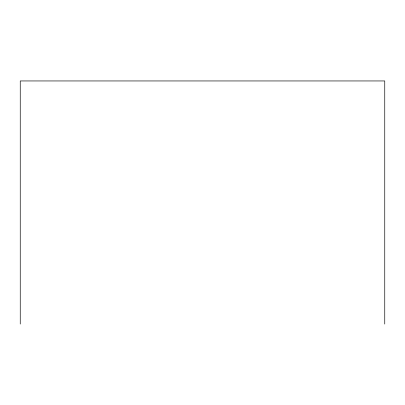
<?xml version="1.0" encoding="UTF-8"?>
<svg xmlns="http://www.w3.org/2000/svg" width="405" height="405" viewBox="0 0 405 405"><rect width="100%" height="100%" fill="white"/><g stroke="black" fill="none" stroke-linecap="round" stroke-linejoin="round"><path stroke-width="0.61" d="M384.75 324.051L384.75 80.949L20.25 80.949L20.25 324.051"/></g></svg>
